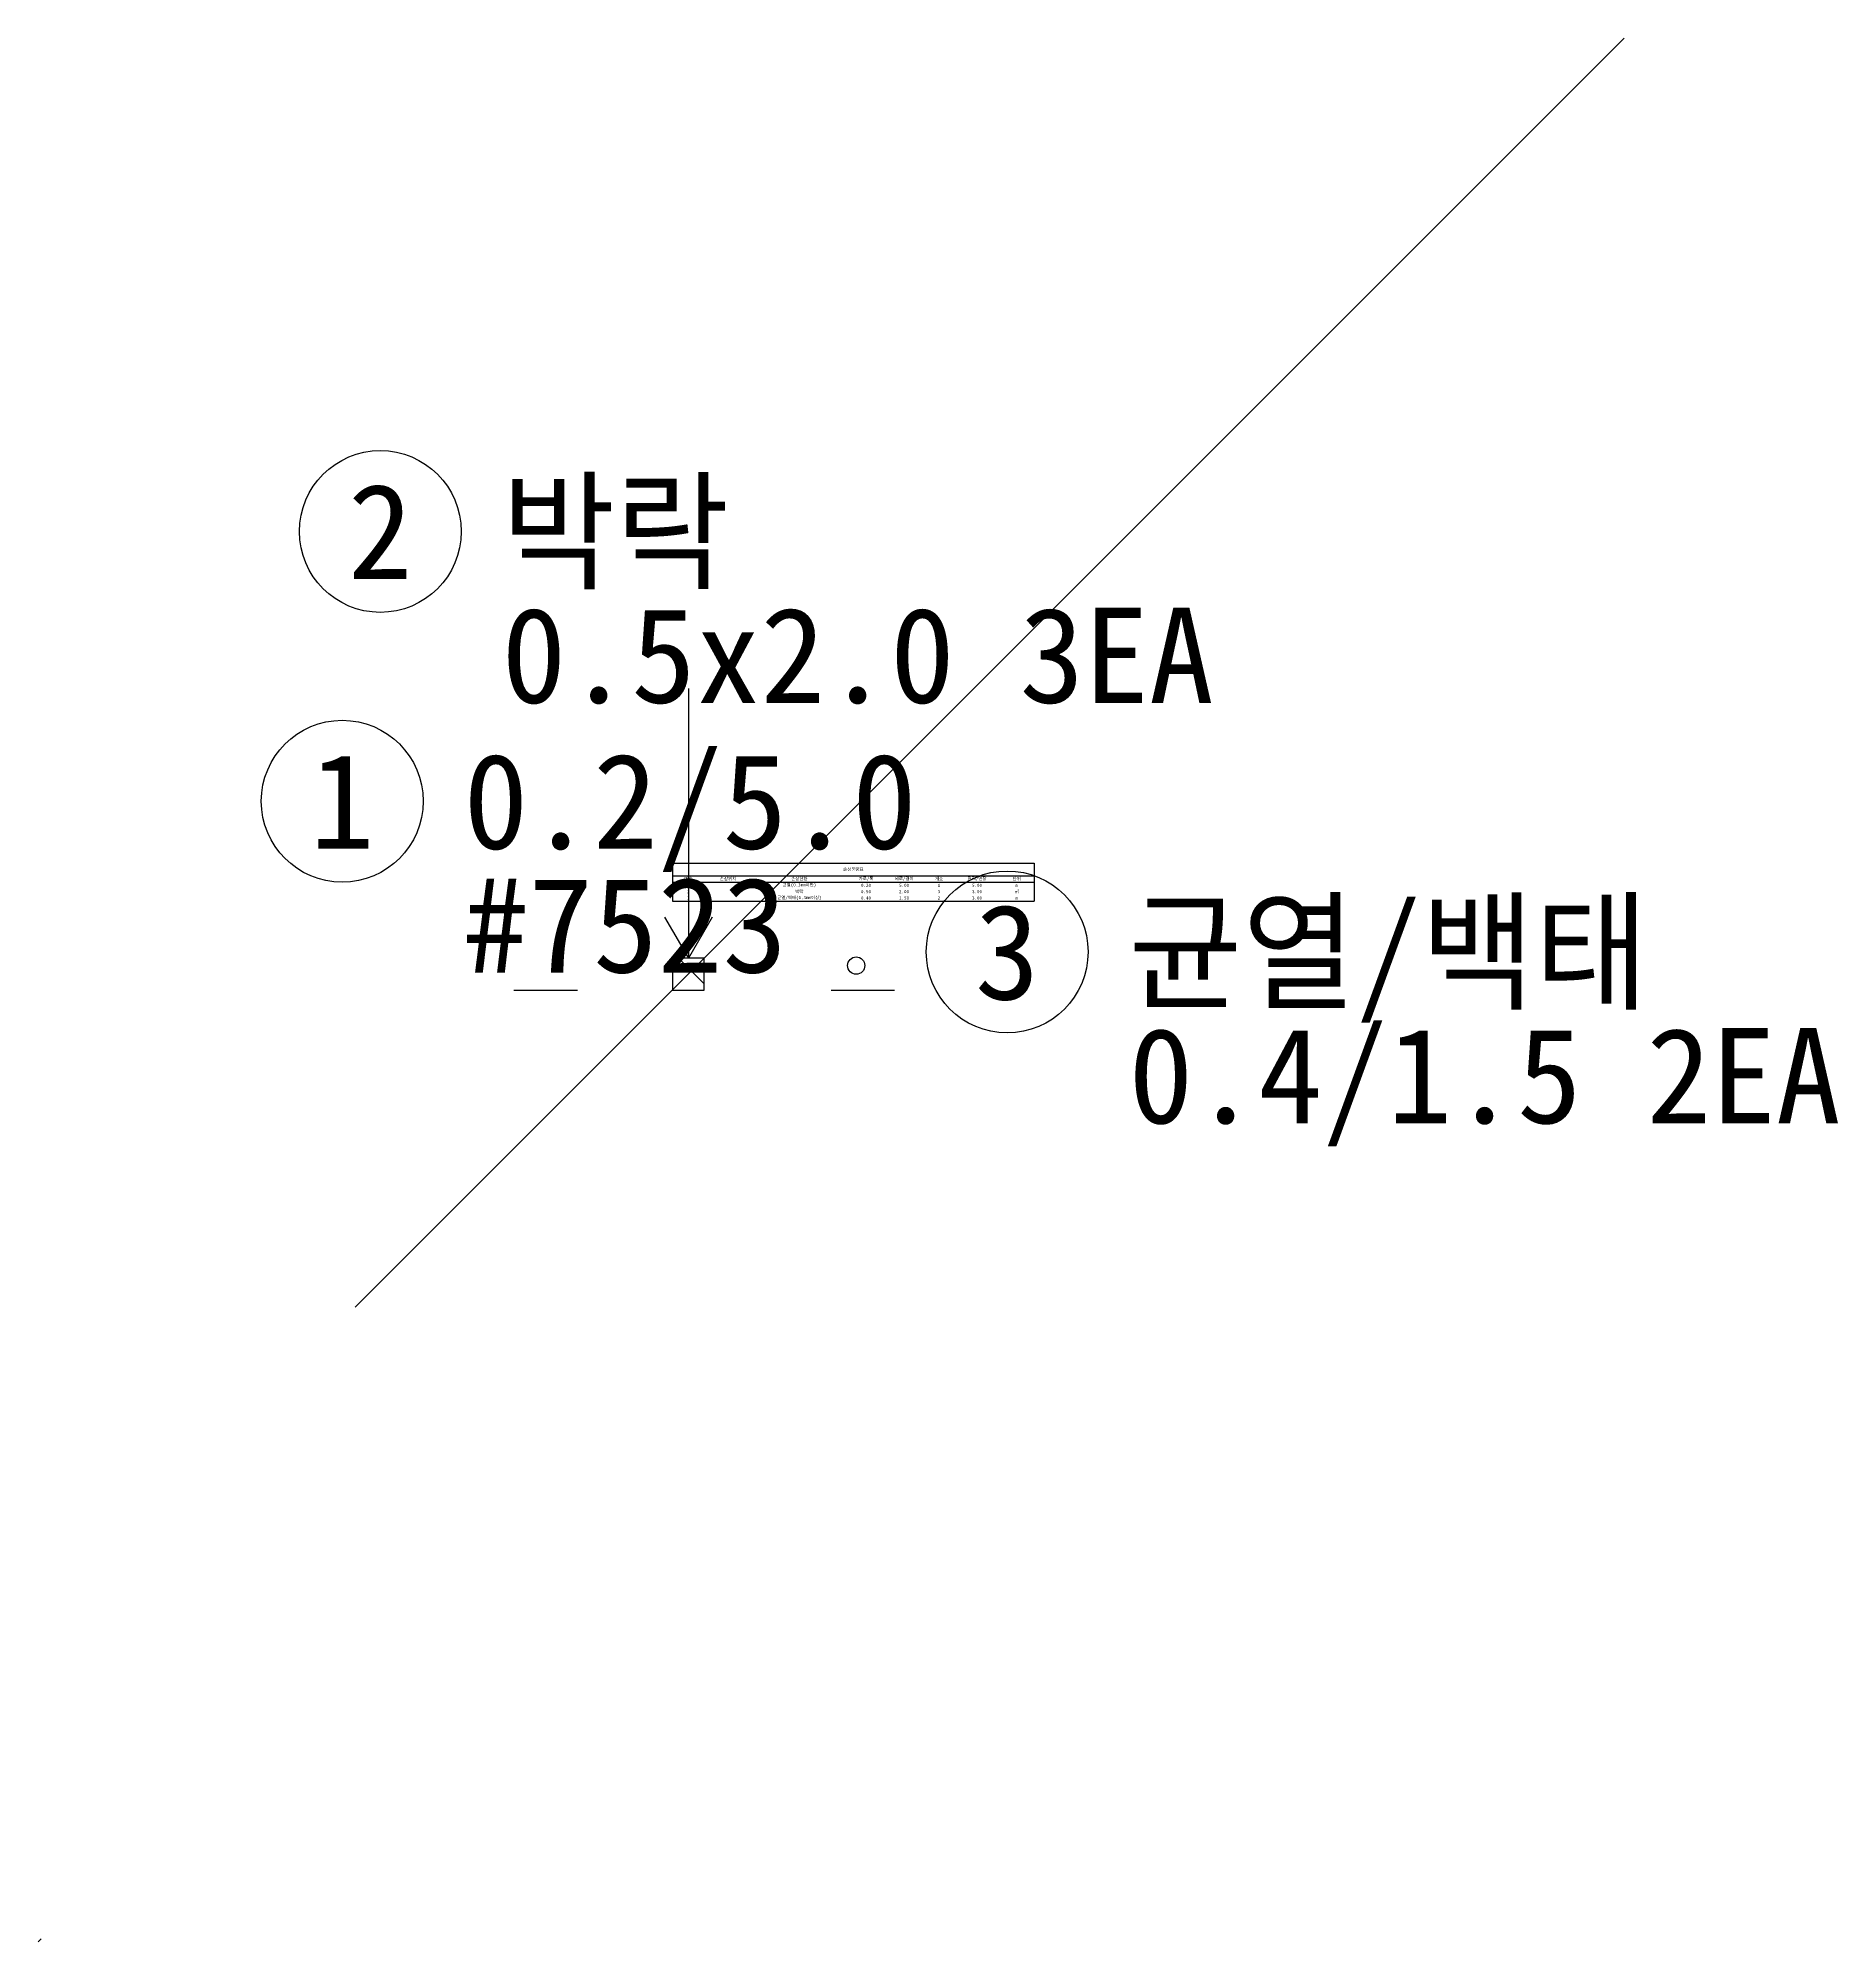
# Model space of a CAD drawing. Header units: inches. Extents: x 0 to 5674, y 0 to 6000.
import ezdxf
from ezdxf.enums import TextEntityAlignment as Align

# ---------------------------------------------------------------- set-up
doc = ezdxf.new("R2010")
doc.units = ezdxf.units.IN
doc.layers.add('사진번호', color=2, linetype='Continuous')
doc.layers.add('신규손상', color=1, linetype='Continuous')

# ---------------------------------------------------------------- blocks, each defined once
blk = doc.blocks.new('망도틀')
blk.add_line((0, 0), (2000, 2000))
blk = doc.blocks.new('*TX')
for p, q in [((0, 0), (1140, 0)), ((0, 0), (0, -120)), ((1140, 0), (1140, -120)), ((0, -40), (1140, -40)), ((0, -60), (1140, -60)), ((0, -120), (1140, -120))]:
    blk.add_line(p, q)
at = {"char_height": 10, "attachment_point": 5}
for s, insert in [('{\\f굴림|b0|i0|c129|p2;번}호', (50, -50)), ('{\\f굴림|b0|i0|c129|p2;손상위}치', (175, -50)), ('{\\f굴림|b0|i0|c129|p2;손상현}황', (400, -50)), ('{\\f굴림|b0|i0|c129|p2;손상물량}표', (570, -20)), ('가로/폭', (610, -50)), ('세로/길이', (730, -50)), ('개소', (840, -50)), ('면적/연장', (960, -50)), ('단위', (1085, -50)), ('3', (50, -110)), ('2', (50, -90)), ('1', (50, -70))]:
    blk.add_mtext(s, dxfattribs=dict(at, insert=insert))
at = {"color": 0, "char_height": 10, "attachment_point": 5}
for s, insert, width in [('균열/백태(0.3mm이상)', (400, -110), 300), ('균열(0.3mm미만)', (400, -70), 300), ('박락', (400, -90), 300), ('0.20', (610, -70), 120), ('0.50', (610, -90), 120), ('0.40', (610, -110), 120), ('5.00', (730, -70), 120), ('2.00', (730, -90), 120), ('1.50', (730, -110), 120), ('3', (840, -90), 100), ('2', (840, -110), 100), ('1', (840, -70), 100), ('3.00', (960, -90), 140), ('3.00', (960, -110), 140), ('5.00', (960, -70), 140), ('㎡', (1085, -90), 110), ('m', (1085, -70), 110), ('m', (1085, -110), 110)]:
    blk.add_mtext(s, dxfattribs=dict(at, insert=insert, width=width))

msp = doc.modelspace()

# ---------------------------------------------------------------- hatches: boundary and pattern name
at = {"layer": '신규손상'}
h = msp.add_hatch(dxfattribs=at)
h.set_pattern_fill('ANSI37', color=1, scale=60, style=0)
h.paths.add_polyline_path([(2000, 3000), (2100, 3000), (2100, 3100), (2000, 3100), (2000, 3000)])

# ---------------------------------------------------------------- linework, layer by layer
msp.add_line((0, 0), (10, 10))
at = {"layer": '신규손상', "color": 1}
for p in [(2050, 3950), (1975, 3229.9), (2125, 3229.9)]:
    msp.add_line(p, (2050, 3100), dxfattribs=at)
msp.add_lwpolyline([(2000, 3000), (2100, 3000), (2100, 3100), (2000, 3100)], close=True, dxfattribs=at)
for points in [[(1500, 3000), (1700, 3000)], [(2500, 3000), (2700, 3000)]]:
    msp.add_lwpolyline(points, dxfattribs=at)
for centre, radius in [((1078.8, 4445), 255), ((958.8, 3595), 255), ((3055, 3120), 255), ((2579, 3077), 27.2)]:
    msp.add_circle(centre, radius, dxfattribs=at)

# ---------------------------------------------------------------- block references
at = {"xscale": 2, "yscale": 2, "zscale": 2}
msp.add_blockref('망도틀', (1000, 2000), dxfattribs=at)
msp.add_blockref('*TX', (2000, 3400))

# ---------------------------------------------------------------- texts
at = {"layer": '사진번호', "color": 2}
msp.add_text('#7523', height=300, dxfattribs=at).set_placement((1341.2, 3205), align=Align.MIDDLE_LEFT)
at = {"layer": '신규손상', "color": 1}
for s, p in [('박락', (1461.2, 4445)), ('0.5x2.0 3EA', (1461.2, 4055)), ('0.2/5.0', (1341.2, 3595)), ('균열/백태', (3437.5, 3120)), ('0.4/1.5 2EA', (3437.5, 2730))]:
    msp.add_text(s, height=300, dxfattribs=at).set_placement(p, align=Align.MIDDLE_LEFT)
for s, p in [('2', (1078.8, 4445)), ('1', (958.8, 3595)), ('3', (3055, 3120))]:
    msp.add_text(s, height=300, dxfattribs=at).set_placement(p, align=Align.MIDDLE_CENTER)

doc.saveas('drawing.dxf')
